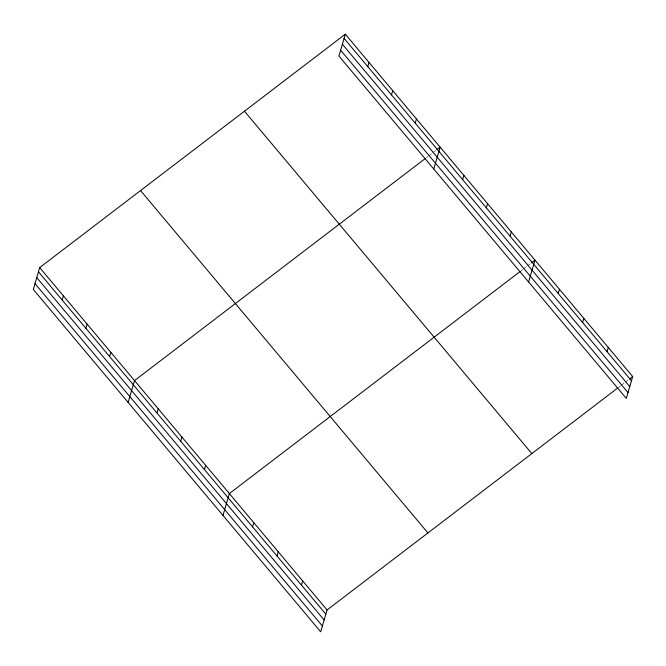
<?xml version="1.0" encoding="UTF-8"?>
<svg xmlns="http://www.w3.org/2000/svg" width="666" height="666" viewBox="0 0 666 666"><rect width="100%" height="100%" fill="white"/><g stroke="black" fill="none" stroke-linecap="round" stroke-linejoin="round"><path stroke-width="0.5" stroke-dasharray="3.33 2.5" d="M426.323 157.725L427.947 156.485M428.762 155.869L432.018 153.38M432.833 152.764L436.08 150.275M521.162 270.712L522.785 269.472M523.601 268.856L526.856 266.367M527.672 265.751L530.919 263.261M618.872 387.129L620.496 385.88M621.311 385.264L624.566 382.775M625.382 382.159L628.629 379.67"/><path stroke-width="1" d="M345.313 34.182L338.927 56.027L626.315 398.41L632.7 376.565L345.313 34.182L39.685 267.59L33.3 289.435L320.687 631.818L327.073 609.973L618.056 387.745M62.171 300.041L63.395 295.837M85.881 328.288L87.104 324.084M109.59 356.535L110.814 352.331M128.138 402.422L134.524 380.577L425.507 158.35M157.001 413.028L158.233 408.824M180.711 441.275L181.943 437.071M204.42 469.522L205.652 465.318M222.977 515.409L229.362 493.564L520.346 271.337M367.79 66.633L369.022 62.429M252.564 526.873L253.788 522.66M391.5 94.88L392.732 90.676M276.989 555.968L278.221 551.764M415.209 123.127L416.441 118.923M301.415 585.073L302.647 580.869M433.766 169.014L440.151 147.169L436.896 149.659M462.629 179.62L463.861 175.416M486.338 207.867L487.57 203.663M510.048 236.114L511.28 231.91M528.604 282.001L534.989 260.156L531.734 262.637M558.183 293.465L559.415 289.26M582.617 322.569L583.841 318.365M607.042 351.673L608.274 347.461M629.445 379.054L632.7 376.565M344.081 38.387L631.468 380.769M342.382 44.206L629.77 386.596M340.626 50.208L628.013 392.59M244.455 111.205L531.843 453.588M140.543 190.568L427.93 532.95M39.685 267.59L327.073 609.973M38.462 271.795L325.84 614.177M36.755 277.614L324.142 619.996M34.998 283.616L322.386 625.998"/></g></svg>
